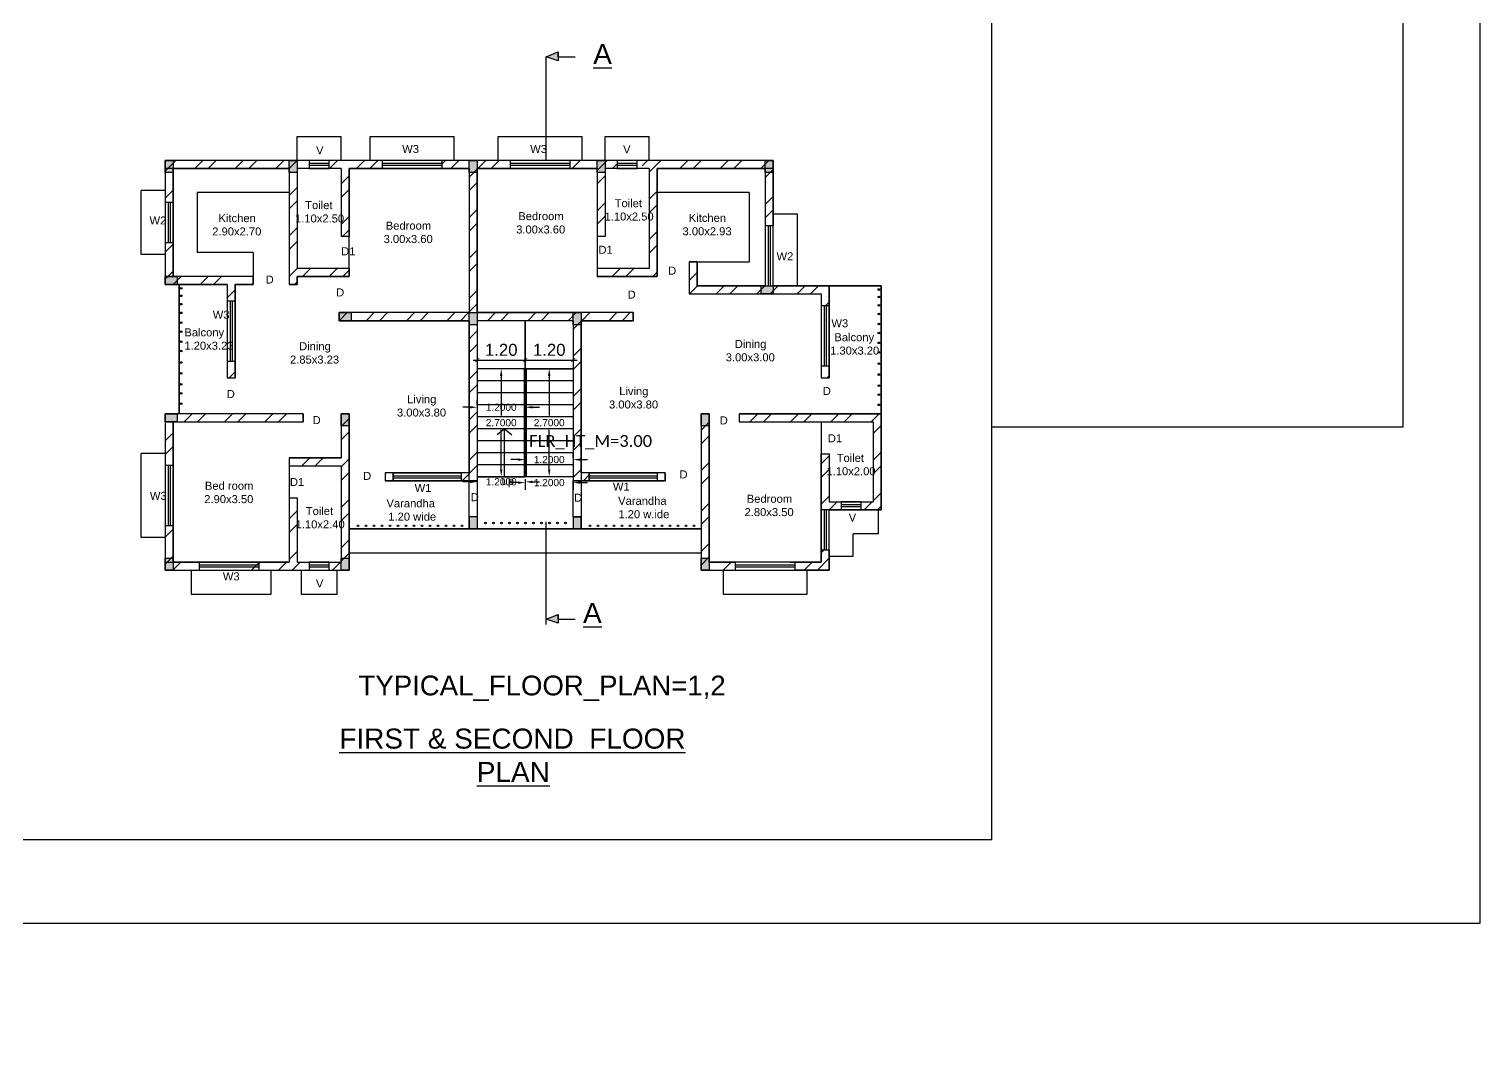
# Model space of a CAD drawing. Header units: metres. Extents: x -701442 to 358, y -36189 to 302.
# Drawn here: x 272.78 to 309.05, y 130.61 to 155.97 of the extents above; entities that cross this region are included whole.
import ezdxf

# ---------------------------------------------------------------- set-up
doc = ezdxf.new("R2010")
doc.units = ezdxf.units.M
doc.header["$MEASUREMENT"] = 0
for name, color, linetype, plot in [('BLK_1_FLR_1_BLT_UP_AREA', 7, 'Continuous', False), ('BLK_1_FLR_1_EXIT_WIDTH_STAIR', 90, 'Continuous', False), ('BLK_1_FLR_1_STAIR_1', 3, 'Continuous', False), ('BLK_1_FLR_1_STAIR_1_FLIGHT', 1, 'Continuous', False), ('BLK_1_FLR_1_UNITFA', 7, 'Continuous', False)]:
    doc.layers.add(name, color=color, linetype=linetype, plot=plot)
doc.styles.get("Standard").update_dxf_attribs({"font": 'ARIAL.TTF'})
doc.dimstyles.new('1-100', dxfattribs={"dimtxt": 0.2, "dimasz": 0.1, "dimexe": 5, "dimexo": 5, "dimgap": 0.1, "dimtad": 1, "dimzin": 0, "dimdsep": 46, "dimtxsty": 'Standard', "dimblk": 'ARCHTICK', "dimcen": 0.09, "dimdle": 0.1, "dimse1": 1, "dimse2": 1, "dimclrd": 8, "dimclre": 8, "dimclrt": 256, "dimadec": 0, "dimazin": 0, "dimtfac": 1, "dimtofl": 0, "dimtmove": 0, "dimatfit": 3, "dimldrblk": 'ARCHTICK', "dimfxl": 1, "dimtolj": 1, "dimtzin": 0, "dimarcsym": 0})
doc.dimstyles.get("Standard").update_dxf_attribs({"dimtxt": 0.18, "dimasz": 0.18, "dimexe": 0.18, "dimexo": 0.0625, "dimgap": 0.09, "dimtad": 0, "dimtih": 1, "dimtoh": 1, "dimdec": 4, "dimzin": 0, "dimdsep": 46, "dimtxsty": 'Standard', "dimcen": 0.09, "dimadec": 0, "dimazin": 0, "dimtfac": 1, "dimtdec": 4, "dimtofl": 0, "dimtmove": 0, "dimatfit": 3, "dimfxl": 1, "dimtolj": 1, "dimtzin": 0, "dimarcsym": 0})
pattern_1 = [(45, (-5325.11444, -989.17756), (-0.50513941, 0.50513941), []), (45, (-5324.7777, -989.17756), (-0.50513941, 0.50513941), [])]

# ---------------------------------------------------------------- blocks, each defined once
blk = doc.blocks.new('_ARCHTICK')
at = {"color": 0, "linetype": 'ByBlock', "const_width": 0.15}
blk.add_lwpolyline([(-0.5, -0.5), (0.5, 0.5)], dxfattribs=at)
blk = doc.blocks.new('*D70')
at = {"lineweight": -2, "transparency": 16777216}
blk.add_line((283.886, 147.7), (285.286, 147.7), dxfattribs=at)
at = {"layer": 'Defpoints', "color": 0, "transparency": 16777216}
for p in [(285.186, 147.7), (283.986, 147.484), (285.186, 147.484)]:
    blk.add_point(p, dxfattribs=at)
at = {"lineweight": -2, "transparency": 16777216, "xscale": 0.1, "yscale": 0.1, "zscale": 0.1, "rotation": 180}
blk.add_blockref('_ARCHTICK', (283.986, 147.7), dxfattribs=at)
at = {"lineweight": -2, "transparency": 16777216, "xscale": 0.1, "yscale": 0.1, "zscale": 0.1}
blk.add_blockref('_ARCHTICK', (285.186, 147.7), dxfattribs=at)
at = {"transparency": 16777216, "insert": (284.586, 147.953), "char_height": 0.3, "attachment_point": 5}
blk.add_mtext('\\A1;1.20', dxfattribs=at)
blk = doc.blocks.new('*D71')
at = {"lineweight": -2, "transparency": 16777216}
blk.add_line((-701441.259, 144.884), (-701441.259, 143.384), dxfattribs=at)
at = {"layer": 'Defpoints', "color": 0, "transparency": 16777216}
for p in [(-701441.15, 144.784), (-701441.259, 143.484), (285.186, 143.484)]:
    blk.add_point(p, dxfattribs=at)
at = {"lineweight": -2, "transparency": 16777216, "xscale": 0.1, "yscale": 0.1, "zscale": 0.1}
for p, rotation in [((-701441.259, 144.784), 90), ((-701441.259, 143.484), 270)]:
    blk.add_blockref('_ARCHTICK', p, dxfattribs=dict(at, rotation=rotation))
at = {"transparency": 16777216, "insert": (-701441.513, 144.134), "char_height": 0.3, "attachment_point": 5, "rotation": 90}
blk.add_mtext('\\A1;1.30', dxfattribs=at)
blk = doc.blocks.new('*D76')
at = {"lineweight": -2, "transparency": 16777216}
blk.add_line((285.086, 147.7), (286.486, 147.7), dxfattribs=at)
at = {"layer": 'Defpoints', "color": 0, "transparency": 16777216}
for p in [(285.186, 147.7), (286.386, 147.7), (286.386, -36188.732)]:
    blk.add_point(p, dxfattribs=at)
at = {"lineweight": -2, "transparency": 16777216, "xscale": 0.1, "yscale": 0.1, "zscale": 0.1, "rotation": 180}
blk.add_blockref('_ARCHTICK', (285.186, 147.7), dxfattribs=at)
at = {"lineweight": -2, "transparency": 16777216, "xscale": 0.1, "yscale": 0.1, "zscale": 0.1}
blk.add_blockref('_ARCHTICK', (286.386, 147.7), dxfattribs=at)
at = {"transparency": 16777216, "insert": (285.786, 147.953), "char_height": 0.3, "attachment_point": 5}
blk.add_mtext('\\A1;1.20', dxfattribs=at)
blk = doc.blocks.new('*D88')
at = {"layer": 'BLK_1_FLR_1_STAIR_1_FLIGHT', "color": 0, "lineweight": -2, "transparency": 16777216}
for p, q in [((284.523, 147.484), (284.406, 147.484)), ((284.586, 147.304), (284.586, 146.316)), ((284.586, 144.964), (284.586, 145.952)), ((284.523, 144.784), (284.406, 144.784))]:
    blk.add_line(p, q, dxfattribs=at)
at = {"layer": 'BLK_1_FLR_1_STAIR_1_FLIGHT', "color": 0, "transparency": 16777216}
for points in [[(284.556, 147.304), (284.616, 147.304), (284.586, 147.484)], [(284.556, 144.964), (284.616, 144.964), (284.586, 144.784)]]:
    blk.add_solid(points, dxfattribs=at)
at = {"layer": 'Defpoints', "color": 0, "transparency": 16777216}
for p in [(284.586, 147.484), (284.586, 144.784), (284.586, 144.784)]:
    blk.add_point(p, dxfattribs=at)
at = {"layer": 'BLK_1_FLR_1_STAIR_1_FLIGHT', "color": 0, "transparency": 16777216, "insert": (284.586, 146.134), "char_height": 0.18, "attachment_point": 5}
blk.add_mtext('\\A1;2.7000', dxfattribs=at)
blk = doc.blocks.new('*D89')
at = {"layer": 'BLK_1_FLR_1_STAIR_1_FLIGHT', "color": 0, "lineweight": -2, "transparency": 16777216}
for p, q in [((285.723, 147.484), (285.606, 147.484)), ((285.786, 147.304), (285.786, 146.316)), ((285.786, 144.964), (285.786, 145.952)), ((285.723, 144.784), (285.606, 144.784))]:
    blk.add_line(p, q, dxfattribs=at)
at = {"layer": 'BLK_1_FLR_1_STAIR_1_FLIGHT', "color": 0, "transparency": 16777216}
for points in [[(285.756, 147.304), (285.816, 147.304), (285.786, 147.484)], [(285.756, 144.964), (285.816, 144.964), (285.786, 144.784)]]:
    blk.add_solid(points, dxfattribs=at)
at = {"layer": 'Defpoints', "color": 0, "transparency": 16777216}
for p in [(285.786, 147.484), (285.786, 147.484), (285.786, 144.784)]:
    blk.add_point(p, dxfattribs=at)
at = {"layer": 'BLK_1_FLR_1_STAIR_1_FLIGHT', "color": 0, "transparency": 16777216, "insert": (285.786, 146.134), "char_height": 0.18, "attachment_point": 5}
blk.add_mtext('\\A1;2.7000', dxfattribs=at)
blk = doc.blocks.new('*D90')
at = {"layer": 'BLK_1_FLR_1_STAIR_1_FLIGHT', "color": 0, "lineweight": -2, "transparency": 16777216}
for p, q in [((283.986, 146.582), (283.986, 146.7)), ((285.186, 146.582), (285.186, 146.7)), ((283.806, 146.52), (283.626, 146.52)), ((285.366, 146.52), (285.546, 146.52))]:
    blk.add_line(p, q, dxfattribs=at)
at = {"layer": 'BLK_1_FLR_1_STAIR_1_FLIGHT', "color": 0, "transparency": 16777216}
for points in [[(283.806, 146.55), (283.806, 146.49), (283.986, 146.52)], [(285.366, 146.55), (285.366, 146.49), (285.186, 146.52)]]:
    blk.add_solid(points, dxfattribs=at)
at = {"layer": 'Defpoints', "color": 0, "transparency": 16777216}
for p in [(283.986, 146.52), (285.186, 146.52), (285.186, 146.52)]:
    blk.add_point(p, dxfattribs=at)
at = {"layer": 'BLK_1_FLR_1_STAIR_1_FLIGHT', "color": 0, "transparency": 16777216, "insert": (284.586, 146.52), "char_height": 0.18, "attachment_point": 5}
blk.add_mtext('\\A1;1.2000', dxfattribs=at)
blk = doc.blocks.new('*D91')
at = {"layer": 'BLK_1_FLR_1_STAIR_1_FLIGHT', "color": 0, "lineweight": -2, "transparency": 16777216}
for p, q in [((285.006, 145.211), (284.826, 145.211)), ((285.186, 145.273), (285.186, 145.391)), ((286.386, 145.273), (286.386, 145.391)), ((286.566, 145.211), (286.746, 145.211))]:
    blk.add_line(p, q, dxfattribs=at)
at = {"layer": 'BLK_1_FLR_1_STAIR_1_FLIGHT', "color": 0, "transparency": 16777216}
for points in [[(285.006, 145.241), (285.006, 145.181), (285.186, 145.211)], [(286.566, 145.241), (286.566, 145.181), (286.386, 145.211)]]:
    blk.add_solid(points, dxfattribs=at)
at = {"layer": 'Defpoints', "color": 0, "transparency": 16777216}
for p in [(285.186, 145.211), (286.386, 145.211), (286.386, 145.211)]:
    blk.add_point(p, dxfattribs=at)
at = {"layer": 'BLK_1_FLR_1_STAIR_1_FLIGHT', "color": 0, "transparency": 16777216, "insert": (285.786, 145.211), "char_height": 0.18, "attachment_point": 5}
blk.add_mtext('\\A1;1.2000', dxfattribs=at)
blk = doc.blocks.new('*D95')
at = {"layer": 'BLK_1_FLR_1_EXIT_WIDTH_STAIR', "color": 0, "lineweight": -2, "transparency": 16777216}
for p, q in [((283.986, 144.721), (283.986, 144.477)), ((285.186, 144.721), (285.186, 144.477)), ((283.806, 144.657), (283.626, 144.657)), ((285.366, 144.657), (285.546, 144.657))]:
    blk.add_line(p, q, dxfattribs=at)
at = {"layer": 'BLK_1_FLR_1_EXIT_WIDTH_STAIR', "color": 0, "transparency": 16777216}
for points in [[(283.806, 144.687), (283.806, 144.627), (283.986, 144.657)], [(285.366, 144.687), (285.366, 144.627), (285.186, 144.657)]]:
    blk.add_solid(points, dxfattribs=at)
at = {"layer": 'Defpoints', "color": 0, "transparency": 16777216}
for p in [(283.986, 144.784), (285.186, 144.784), (285.186, 144.657)]:
    blk.add_point(p, dxfattribs=at)
at = {"layer": 'BLK_1_FLR_1_EXIT_WIDTH_STAIR', "color": 0, "transparency": 16777216, "insert": (284.586, 144.657), "char_height": 0.18, "attachment_point": 5}
blk.add_mtext('\\A1;1.2000', dxfattribs=at)
blk = doc.blocks.new('*D96')
at = {"layer": 'BLK_1_FLR_1_EXIT_WIDTH_STAIR', "color": 0, "lineweight": -2, "transparency": 16777216}
for p, q in [((285.186, 144.721), (285.186, 144.457)), ((286.386, 144.721), (286.386, 144.457)), ((285.006, 144.637), (284.826, 144.637)), ((286.566, 144.637), (286.746, 144.637))]:
    blk.add_line(p, q, dxfattribs=at)
at = {"layer": 'BLK_1_FLR_1_EXIT_WIDTH_STAIR', "color": 0, "transparency": 16777216}
for points in [[(285.006, 144.667), (285.006, 144.607), (285.186, 144.637)], [(286.566, 144.667), (286.566, 144.607), (286.386, 144.637)]]:
    blk.add_solid(points, dxfattribs=at)
at = {"layer": 'Defpoints', "color": 0, "transparency": 16777216}
for p in [(285.186, 144.784), (286.386, 144.784), (286.386, 144.637)]:
    blk.add_point(p, dxfattribs=at)
at = {"layer": 'BLK_1_FLR_1_EXIT_WIDTH_STAIR', "color": 0, "transparency": 16777216, "insert": (285.786, 144.637), "char_height": 0.18, "attachment_point": 5}
blk.add_mtext('\\A1;1.2000', dxfattribs=at)

msp = doc.modelspace()

# ---------------------------------------------------------------- hatches: boundary and pattern name
h = msp.add_hatch(color=256)
h.dxf.hatch_style = 1
h.paths.add_polyline_path([(285.71076, 141.22525), (286.01213, 141.1266), (286.01213, 141.34617)])
h.paths.add_polyline_path([(286.01213, 155.17993), (286.01213, 155.3995), (285.71076, 155.27858)])
h = msp.add_hatch(color=256)
h.dxf.hatch_style = 1
h.paths.add_polyline_path([(276.38576, 152.68368), (276.18576, 152.68368), (276.18576, 152.38368), (276.38576, 152.38368)])
h.paths.add_polyline_path([(279.48576, 152.68368), (279.28576, 152.68368), (279.28576, 152.38368), (279.48576, 152.38368)])
h.paths.add_polyline_path([(276.48576, 149.78368), (276.18576, 149.78368), (276.18576, 149.58368), (276.48576, 149.58368)])
h.paths.add_polyline_path([(280.83576, 148.88368), (280.53576, 148.88368), (280.53576, 148.68368), (280.83576, 148.68368)])
h.paths.add_polyline_path([(283.98576, 152.68368), (283.78576, 152.68368), (283.78576, 152.38368), (283.98576, 152.38368)])
h.paths.add_polyline_path([(287.18576, 152.68368), (286.98576, 152.68368), (286.98576, 152.38368), (287.18576, 152.38368)])
h.paths.add_polyline_path([(286.58576, 148.88368), (286.38576, 148.88368), (286.38576, 148.58368), (286.58576, 148.58368), (286.58576, 148.68368)])
h.paths.add_polyline_path([(283.98576, 148.88368), (283.78576, 148.88368), (283.78576, 148.58368), (283.98576, 148.58368)])
h.paths.add_polyline_path([(280.78576, 146.35368), (280.58576, 146.35368), (280.58576, 146.05368), (280.78576, 146.05368)])
h.paths.add_polyline_path([(276.48539, 146.35368), (276.18539, 146.35368), (276.18539, 146.15368), (276.48539, 146.15368)])
h.paths.add_polyline_path([(276.38539, 142.75368), (276.18539, 142.75368), (276.18539, 142.45368), (276.38539, 142.45368)])
h.paths.add_polyline_path([(280.78576, 142.75368), (280.58576, 142.75368), (280.58576, 142.45368), (280.78576, 142.45368)])
h.paths.add_polyline_path([(283.98576, 143.78368), (283.78576, 143.78368), (283.78576, 143.48368), (283.98576, 143.48368)])
h.paths.add_polyline_path([(286.58576, 143.78368), (286.38576, 143.78368), (286.38576, 143.48368), (286.58576, 143.48368)])
h.paths.add_polyline_path([(289.78576, 142.75368), (289.58576, 142.75368), (289.58576, 142.45368), (289.78576, 142.45368)])
h.paths.add_polyline_path([(289.78576, 146.35368), (289.58576, 146.35368), (289.58576, 146.05368), (289.78576, 146.05368)])
h.paths.add_polyline_path([(291.38576, 149.55368), (291.08576, 149.55368), (291.08576, 149.35368), (291.38576, 149.35368)])
h.paths.add_polyline_path([(291.38576, 152.68368), (291.18576, 152.68368), (291.18576, 152.38368), (291.38576, 152.38368)])
h = msp.add_hatch()
h.set_pattern_fill('ANSI32', color=256, scale=0.075)
h.set_pattern_definition(pattern_1)
h.paths.add_polyline_path([(279.66076, 152.68368), (276.18576, 152.68368), (276.18576, 151.63368), (276.38576, 151.63368), (276.38576, 152.48368), (279.28576, 152.48368), (279.28576, 149.58368), (279.48576, 149.58368), (279.48576, 149.78368), (280.78576, 149.78368), (280.78576, 149.98368), (279.48576, 149.98368), (279.48576, 151.06701), (279.48576, 152.48368), (279.66076, 152.48368)])
h = msp.add_hatch()
h.set_pattern_fill('ANSI32', color=256, scale=0.075)
h.set_pattern_definition(pattern_1)
h.paths.add_polyline_path([(281.61076, 152.68368), (280.16076, 152.68368), (280.16076, 152.48368), (280.58576, 152.48368), (280.58576, 150.78368), (280.78576, 150.78368), (280.78576, 152.48368), (281.61076, 152.48368)])
h = msp.add_hatch()
h.set_pattern_fill('ANSI32', color=256, scale=0.075)
h.set_pattern_definition(pattern_1)
h.paths.add_polyline_path([(287.88576, 148.68368), (287.88576, 148.88368), (283.98576, 148.88368), (283.98576, 152.48368), (284.81076, 152.48368), (284.81076, 152.68368), (283.11076, 152.68368), (283.11076, 152.48368), (283.78576, 152.48368), (283.78576, 148.88368), (280.53576, 148.88368), (280.53576, 148.68368), (283.18576, 148.68368), (283.78576, 148.68368), (283.78576, 144.88368), (283.58576, 144.88368), (283.58576, 144.68368), (283.98576, 144.68368), (283.98576, 148.68368), (285.38576, 148.68368), (286.38576, 148.68368), (286.38576, 144.68368), (286.78576, 144.68368), (286.78576, 144.88368), (286.58576, 144.88368), (286.58576, 148.68368)])
h = msp.add_hatch()
h.set_pattern_fill('ANSI32', color=256, scale=0.075)
h.set_pattern_definition(pattern_1)
h.paths.add_polyline_path([(286.98576, 152.48368), (286.98576, 150.78368), (287.18576, 150.78368), (287.18576, 152.48368), (287.48576, 152.48368), (287.48576, 152.68368), (286.31076, 152.68368), (286.31076, 152.48368)])
h = msp.add_hatch()
h.set_pattern_fill('ANSI32', color=256, scale=0.075)
h.set_pattern_definition(pattern_1)
h.paths.add_polyline_path([(290.49172, 152.48368), (291.18576, 152.48368), (291.18576, 151.05368), (291.38576, 151.05368), (291.38576, 152.68368), (290.57576, 152.68368), (288.11076, 152.68368), (288.11076, 152.48368), (288.28576, 152.48368), (288.28576, 149.98368), (286.98576, 149.98368), (286.98576, 149.78368), (288.48576, 149.78368), (288.48576, 152.48368)])
h = msp.add_hatch()
h.set_pattern_fill('ANSI32', color=256, scale=0.075)
h.set_pattern_definition(pattern_1)
h.paths.add_polyline_path([(277.93576, 149.58368), (278.03576, 149.58368), (278.03576, 149.78368), (276.38576, 149.78368), (276.38576, 150.63368), (276.18576, 150.63368), (276.18576, 149.58368), (276.53576, 149.58368), (277.73576, 149.58368), (277.73576, 149.16868), (277.93576, 149.16868)])
h = msp.add_hatch()
h.set_pattern_fill('ANSI32', color=256, scale=0.075)
h.set_pattern_definition(pattern_1)
h.paths.add_polyline_path([(289.48576, 149.55368), (289.48576, 150.15368), (289.28576, 150.15368), (289.28576, 149.35368), (292.58576, 149.35368), (292.58576, 149.05368), (292.78576, 149.05368), (292.78576, 149.55368), (291.83576, 149.55368), (291.63576, 149.55368)])
h = msp.add_hatch()
h.set_pattern_fill('ANSI32', color=256, scale=0.075)
h.set_pattern_definition([(45, (-5328.98226, -993.0735), (-0.50513941, 0.50513941), []), (45, (-5328.6455, -993.0735), (-0.50513941, 0.50513941), [])])
h.paths.add_polyline_path([(277.93576, 147.66868), (277.73576, 147.66868), (277.73576, 147.25368), (277.93576, 147.25368)])
h = msp.add_hatch()
h.set_pattern_fill('ANSI32', color=256, scale=0.075)
h.set_pattern_definition([(45, (-5314.115, -993.15085), (-0.50513941, 0.50513941), []), (45, (-5313.77825, -993.15085), (-0.50513941, 0.50513941), [])])
h.paths.add_polyline_path([(292.78576, 147.55368), (292.58576, 147.55368), (292.58576, 147.25368), (292.78576, 147.25368)])
h = msp.add_hatch()
h.set_pattern_fill('ANSI32', color=256, scale=0.075)
h.set_pattern_definition(pattern_1)
h.paths.add_polyline_path([(279.63576, 146.35368), (276.53576, 146.35368), (276.1857, 146.35364), (276.18554, 145.06857), (276.38523, 145.0686), (276.38539, 146.15368), (279.23576, 146.15368), (279.63576, 146.15368)])
h = msp.add_hatch()
h.set_pattern_fill('ANSI32', color=256, scale=0.075)
h.set_pattern_definition(pattern_1)
h.paths.add_polyline_path([(280.58576, 145.05368), (280.58576, 142.65368), (280.28576, 142.65368), (280.28576, 142.45368), (280.78576, 142.45368), (280.78576, 143.18368), (280.78576, 146.35368), (280.58576, 146.35368), (280.58576, 145.25368), (279.28576, 145.25368), (279.28576, 145.05368)])
h = msp.add_hatch()
h.set_pattern_fill('ANSI32', color=256, scale=0.075)
h.set_pattern_definition(pattern_1)
h.paths.add_polyline_path([(289.78576, 146.35368), (289.58576, 146.35368), (289.58576, 143.18368), (289.58576, 142.45368), (290.43576, 142.45368), (290.43576, 142.65368), (289.78576, 142.65368)])
h = msp.add_hatch()
h.set_pattern_fill('ANSI32', color=256, scale=0.075)
h.set_pattern_definition(pattern_1)
h.paths.add_polyline_path([(293.88576, 146.15368), (293.88576, 144.15368), (293.58576, 144.15368), (293.58576, 143.95368), (294.08576, 143.95368), (294.08576, 144.90368), (294.08576, 146.35368), (290.53576, 146.35368), (290.53576, 146.15368)])
h = msp.add_hatch()
h.set_pattern_fill('ANSI32', color=256, scale=0.075)
h.set_pattern_definition([(45, (-5325.31444, -989.17756), (-0.50513941, 0.50513941), []), (45, (-5324.9777, -989.17756), (-0.50513941, 0.50513941), [])])
h.paths.add_polyline_path([(292.78576, 145.35368), (292.58576, 145.35368), (292.58576, 143.95368), (292.78576, 143.95368), (293.21076, 143.95368), (293.21076, 144.15368), (292.78576, 144.15368)])
h = msp.add_hatch()
h.set_pattern_fill('ANSI32', color=256, scale=0.075)
h.set_pattern_definition(pattern_1)
h.paths.add_polyline_path([(279.76076, 142.45368), (279.76076, 142.65368), (279.48576, 142.65368), (279.48576, 144.25368), (279.28576, 144.25368), (279.28576, 142.65368), (278.28576, 142.65368), (278.28576, 142.45368)])
h = msp.add_hatch()
h.set_pattern_fill('ANSI32', color=256, scale=0.075)
h.set_pattern_definition([(45, (-5325.06444, -989.17756), (-0.50513941, 0.50513941), []), (45, (-5324.7277, -989.17756), (-0.50513941, 0.50513941), [])])
h.paths.add_polyline_path([(276.83576, 142.45368), (276.83576, 142.65368), (276.38539, 142.65368), (276.38536, 143.5686), (276.18541, 143.56857), (276.18544, 142.45365)])
h = msp.add_hatch()
h.set_pattern_fill('ANSI32', color=256, scale=0.075)
h.set_pattern_definition(pattern_1)
h.paths.add_polyline_path([(292.78576, 142.45368), (292.78576, 142.95368), (292.58576, 142.95368), (292.58576, 142.65368), (292.45292, 142.65368), (291.93576, 142.65368), (291.93576, 142.45368), (292.53576, 142.45368)])

# ---------------------------------------------------------------- linework, layer by layer
for p, q in [((296.85332, 135.71425, 101), (296.85332, 173.68772, 101)), ((285.71076, 155.27858), (286.01213, 155.3995)), ((285.71076, 152.68368), (285.71076, 155.27858)), ((286.01213, 155.17993), (285.71076, 155.27858)), ((286.01213, 155.27858), (286.01213, 155.3995)), ((286.01213, 155.3995), (286.01213, 155.17993)), ((286.01213, 155.27858), (286.43371, 155.27858)), ((279.48576, 152.68368), (279.48576, 153.28368)), ((279.48576, 153.28368), (280.58576, 153.28368)), ((280.58576, 152.68368), (280.58576, 153.28368)), ((281.31076, 152.68368), (281.31076, 153.28368)), ((281.31076, 153.28368), (283.41076, 153.28368)), ((283.41076, 152.68368), (283.41076, 153.28368)), ((284.51076, 152.68368), (284.51076, 153.28368)), ((284.51076, 153.28368), (286.61076, 153.28368)), ((286.61076, 152.68368), (286.61076, 153.28368)), ((287.18576, 152.68368), (287.18576, 153.28368)), ((287.18576, 153.28368), (288.28576, 153.28368)), ((288.28576, 152.68368), (288.28576, 153.28368)), ((291.38576, 152.68368), (276.18576, 152.68368)), ((276.18576, 152.68368), (276.18576, 149.58368)), ((279.28576, 152.48368), (276.18576, 152.48368)), ((276.38576, 152.48368), (276.38576, 149.78368)), ((279.28576, 152.48368), (279.28576, 149.58368)), ((279.28576, 152.48368), (279.28576, 149.58368)), ((279.48576, 152.48368), (279.48576, 150.48368)), ((280.58576, 152.48368), (279.48576, 152.48368)), ((280.28576, 152.60868), (279.78576, 152.60868)), ((280.28576, 152.55868), (279.78576, 152.55868)), ((280.58576, 152.48368), (280.58576, 150.78368)), ((280.78576, 152.48368), (280.78576, 150.78368)), ((283.78576, 152.48368), (280.78576, 152.48368)), ((283.78576, 152.48368), (280.93576, 152.48368)), ((282.43576, 152.48368), (280.93576, 152.48368)), ((283.11076, 152.60868), (281.61076, 152.60868)), ((283.11076, 152.55868), (281.61076, 152.55868)), ((283.78576, 152.48368), (283.78576, 148.88368)), ((283.98576, 152.48368), (283.98576, 148.88368)), ((286.98576, 152.48368), (283.98576, 152.48368)), ((286.31076, 152.60868), (284.81076, 152.60868)), ((286.31076, 152.55868), (284.81076, 152.55868)), ((286.98576, 152.48368), (286.98576, 150.78368)), ((287.18576, 152.48368), (287.18576, 150.78368)), ((288.28576, 152.48368), (287.18576, 152.48368)), ((287.98576, 152.60868), (287.48576, 152.60868)), ((287.98576, 152.55868), (287.48576, 152.55868)), ((288.28576, 152.48368), (288.28576, 149.98368)), ((288.48576, 152.48368), (288.48576, 149.78368)), ((291.38576, 152.48368), (288.48576, 152.48368)), ((291.18576, 152.48368), (291.18576, 151.05368)), ((291.38576, 152.68368), (291.38576, 151.05368)), ((276.18576, 151.93368), (275.58576, 151.93368)), ((275.58576, 150.33368), (275.58576, 151.93368)), ((276.26076, 151.63368), (276.26076, 150.63368)), ((276.31076, 151.63368), (276.31076, 150.63368)), ((276.98576, 151.88368), (276.98576, 150.38368)), ((279.28576, 151.88368), (276.98576, 151.88368)), ((290.78576, 151.88368), (288.48576, 151.88368)), ((290.78576, 151.88368), (290.78576, 150.15368)), ((291.38576, 151.35368), (291.98576, 151.35368)), ((291.98576, 151.35368), (291.98576, 149.55368)), ((279.48576, 151.06701), (279.48576, 149.98368)), ((291.26076, 151.05368), (291.26076, 149.55368)), ((291.31076, 151.05368), (291.31076, 149.55368)), ((280.78576, 150.78368), (280.58576, 150.78368)), ((287.18576, 150.78368), (286.98576, 150.78368)), ((276.18576, 150.33368), (275.58576, 150.33368)), ((278.38576, 150.38368), (276.98576, 150.38368)), ((278.38576, 150.38368), (278.38576, 149.78368)), ((279.48576, 150.28368), (279.48576, 149.98368)), ((289.28576, 150.15368), (289.28576, 149.35368)), ((289.28576, 150.15368), (289.48576, 150.15368)), ((289.48576, 150.15368), (289.48576, 149.55368)), ((289.48576, 150.15368), (290.78576, 150.15368)), ((280.78576, 149.98368), (279.48576, 149.98368)), ((280.78576, 149.98368), (280.78576, 149.78368)), ((286.98576, 149.98368), (286.98576, 149.78368)), ((288.28576, 149.98368), (286.98576, 149.98368)), ((278.38576, 149.78368), (276.18576, 149.78368)), ((276.88576, 149.58368), (276.18576, 149.58368)), ((276.53576, 149.58368), (276.53576, 146.35368)), ((277.73576, 149.58368), (276.53576, 149.58368)), ((277.73576, 149.58368), (277.73576, 147.25368)), ((277.93576, 149.58368), (277.93576, 147.25368)), ((278.38576, 149.58368), (277.93576, 149.58368)), ((278.38576, 149.78368), (278.38576, 149.58368)), ((279.48576, 149.58368), (279.28576, 149.58368)), ((279.48576, 149.58368), (279.28576, 149.58368)), ((279.48576, 149.78368), (279.48576, 149.58368)), ((280.78576, 149.78368), (279.48576, 149.78368)), ((279.48576, 149.78368), (279.48576, 149.58368)), ((288.48576, 149.78368), (286.98576, 149.78368)), ((289.48576, 149.55368), (291.38576, 149.55368)), ((291.38576, 149.55368), (294.08576, 149.55368)), ((292.78576, 149.55368), (292.78576, 147.25368)), ((294.08576, 149.55368), (294.08576, 146.35368)), ((277.81076, 149.16868), (277.81076, 147.66868)), ((277.86076, 149.16868), (277.86076, 147.66868)), ((289.28576, 149.35368), (292.58576, 149.35368)), ((292.58576, 149.35368), (292.58576, 147.25368)), ((280.53576, 148.88368), (280.53576, 148.68368)), ((283.78576, 148.88368), (280.53576, 148.88368)), ((283.73576, 148.88368), (280.53576, 148.88368)), ((287.88576, 148.88368), (283.98576, 148.88368)), ((287.88576, 148.88368), (287.88576, 148.68368)), ((292.66076, 149.05368), (292.66076, 147.55368)), ((292.71076, 149.05368), (292.71076, 147.55368)), ((292.78576, 148.88368), (292.78576, 147.51765)), ((283.18576, 148.68368), (280.53576, 148.68368)), ((283.78576, 148.68368), (280.73576, 148.68368)), ((283.78576, 148.68368), (283.78576, 144.88368)), ((283.98576, 148.68368), (283.98576, 144.68368)), ((286.33576, 148.68368), (283.98576, 148.68368)), ((286.38576, 148.68368), (283.98576, 148.68368)), ((285.38576, 148.68368), (283.98576, 148.68368)), ((285.18576, 148.68368), (285.18576, 144.78368)), ((286.38576, 148.68368), (286.38576, 144.68368)), ((286.58576, 148.68368), (286.58576, 144.88368)), ((287.88576, 148.68368), (286.58576, 148.68368)), ((277.73576, 147.25368), (277.93576, 147.25368)), ((286.38576, 147.48368), (283.98576, 147.48368)), ((286.38576, 147.48368), (283.98576, 147.48368)), ((285.16076, 147.48368), (285.16076, 144.78368)), ((285.21076, 147.48368), (285.21076, 144.78368)), ((292.58576, 147.25368), (292.78576, 147.25368)), ((285.03576, 147.18368), (283.98576, 147.18368)), ((286.38576, 147.18368), (285.03576, 147.18368)), ((285.03576, 146.88368), (283.98576, 146.88368)), ((285.03576, 146.58368), (283.98576, 146.58368)), ((286.38576, 146.88368), (285.03576, 146.88368)), ((286.38576, 146.58368), (285.03576, 146.58368)), ((276.18576, 146.35368), (276.18539, 142.46859)), ((276.60076, 146.35368), (276.18539, 146.35368)), ((276.48576, 146.35368), (276.18539, 146.35368)), ((276.38539, 146.16859), (276.38539, 142.66859)), ((279.23576, 146.35368), (276.53576, 146.35368)), ((279.63576, 146.35368), (276.53576, 146.35368)), ((279.63576, 146.35368), (279.63576, 146.15368)), ((280.58576, 146.35368), (280.58576, 145.25368)), ((280.58576, 146.35368), (280.78576, 146.35368)), ((280.78576, 146.35368), (280.78576, 143.18368)), ((285.03576, 146.28368), (283.98576, 146.28368)), ((286.38576, 146.28368), (285.03576, 146.28368)), ((289.58576, 146.35368), (289.58576, 143.18368)), ((289.58576, 146.35368), (289.78576, 146.35368)), ((289.78576, 146.35368), (289.78576, 142.65368)), ((290.53576, 146.35368), (290.53576, 146.15368)), ((290.53576, 146.35368), (294.08576, 146.35368)), ((294.08576, 146.35368), (294.08576, 143.95368)), ((276.18539, 146.15368), (279.63576, 146.15368)), ((285.03576, 145.98368), (283.98576, 145.98368)), ((284.66612, 145.98368), (284.48229, 145.8297)), ((284.66612, 145.38368), (284.66612, 145.98368)), ((284.66612, 145.98368), (284.84996, 145.8297)), ((286.38576, 145.98368), (285.03576, 145.98368)), ((290.53576, 146.15368), (293.88576, 146.15368)), ((293.88576, 146.15368), (293.88576, 144.15368)), ((285.03576, 145.68368), (283.98576, 145.68368)), ((286.38576, 145.68368), (285.03576, 145.68368)), ((276.18539, 145.36859), (275.58539, 145.36859)), ((275.58539, 143.26859), (275.58539, 145.36859)), ((279.28576, 145.25368), (279.28576, 145.05368)), ((279.28576, 145.25368), (280.58576, 145.25368)), ((285.03576, 145.38368), (283.98576, 145.38368)), ((285.03576, 145.08368), (283.98576, 145.08368)), ((284.66612, 144.78368), (284.66612, 145.38368)), ((286.38576, 145.38368), (285.03576, 145.38368)), ((286.38576, 145.08368), (285.03576, 145.08368)), ((292.58576, 145.35368), (292.78576, 145.35368)), ((292.58576, 142.65368), (292.58576, 145.35368)), ((292.58576, 145.35368), (292.78576, 145.35368)), ((292.78576, 145.35368), (292.78576, 144.15368)), ((292.78576, 145.35368), (292.78576, 144.15368)), ((276.26039, 145.06859), (276.26039, 143.56859)), ((276.31039, 145.06859), (276.31039, 143.56859)), ((279.28576, 145.05368), (280.58576, 145.05368)), ((280.58576, 145.05368), (280.58576, 142.65368)), ((281.68576, 144.88368), (281.68576, 144.68368)), ((283.78576, 144.88368), (281.68576, 144.88368)), ((281.88576, 144.88368), (281.88576, 144.68368)), ((281.88576, 144.80868), (283.58576, 144.80868)), ((281.88576, 144.75868), (283.58576, 144.75868)), ((283.58576, 144.88368), (283.58576, 144.68368)), ((285.03576, 144.78368), (283.98576, 144.78368)), ((285.03576, 144.78368), (283.98576, 144.78368)), ((286.38576, 144.78368), (285.03576, 144.78368)), ((286.38576, 144.78368), (285.33576, 144.78368)), ((288.68576, 144.88368), (286.58576, 144.88368)), ((286.78576, 144.88368), (286.78576, 144.68368)), ((286.78576, 144.80868), (288.48576, 144.80868)), ((286.78576, 144.75868), (288.48576, 144.75868)), ((288.48576, 144.88368), (288.48576, 144.68368)), ((288.68576, 144.88368), (288.68576, 144.68368)), ((283.98576, 144.68368), (281.68576, 144.68368)), ((288.68576, 144.68368), (286.38576, 144.68368)), ((279.28576, 144.25368), (279.28576, 142.65368)), ((279.28576, 144.25368), (279.48576, 144.25368)), ((279.48576, 144.25368), (279.48576, 142.65368)), ((292.78576, 144.15368), (293.88576, 144.15368)), ((293.58576, 144.07868), (293.08576, 144.07868)), ((293.58576, 144.02868), (293.08576, 144.02868)), ((283.78576, 143.78368), (283.78576, 143.48368)), ((283.98576, 143.78368), (283.78576, 143.78368)), ((283.98576, 143.78368), (283.98576, 143.48368)), ((285.71076, 141.09564), (285.71076, 143.65407)), ((286.38576, 143.78368), (286.38576, 143.48368)), ((286.38576, 143.78368), (286.58576, 143.78368)), ((286.58576, 143.78368), (286.58576, 143.48368)), ((292.66076, 143.95368), (292.66076, 142.95368)), ((292.71076, 143.95368), (292.71076, 142.95368)), ((294.08576, 143.95368), (292.78576, 143.95368)), ((294.01076, 143.95368), (294.01076, 143.35368)), ((276.18539, 143.26859), (275.58539, 143.26859)), ((283.98576, 143.48368), (280.78576, 143.48368)), ((286.38576, 143.48368), (283.98576, 143.48368)), ((289.58576, 143.48368), (286.38576, 143.48368)), ((293.38576, 142.80368), (293.38576, 143.35368)), ((294.01076, 143.35368), (293.38576, 143.35368)), ((280.78576, 143.18368), (280.78576, 142.45368)), ((289.58576, 143.18368), (289.58576, 142.45368)), ((292.78576, 142.95368), (292.78576, 142.45368)), ((276.18539, 142.65368), (279.03576, 142.65368)), ((276.18539, 142.65368), (279.28576, 142.65368)), ((278.53557, 142.57868), (277.03557, 142.57868)), ((279.48576, 142.65368), (280.58576, 142.65368)), ((280.28576, 142.57868), (279.78576, 142.57868)), ((280.78576, 142.88368), (289.58576, 142.88368)), ((289.78576, 142.65368), (290.43576, 142.65368)), ((291.93576, 142.57868), (290.43576, 142.57868)), ((291.81076, 142.65368), (292.58576, 142.65368)), ((292.78576, 142.80368), (293.38576, 142.80368)), ((276.18539, 142.45368), (280.78576, 142.45368)), ((276.83557, 142.45368), (276.83557, 141.85368)), ((278.53557, 142.52868), (277.03557, 142.52868)), ((278.83557, 141.85368), (278.83557, 142.45368)), ((279.58576, 142.45368), (279.58576, 141.85368)), ((279.58576, 142.45368), (279.58576, 141.85368)), ((280.28576, 142.52868), (279.78576, 142.52868)), ((280.48576, 141.85368), (280.48576, 142.45368)), ((280.48576, 141.85368), (280.48576, 142.45368)), ((289.58576, 142.45368), (290.43576, 142.45368)), ((290.13576, 142.45368), (290.13576, 141.85368)), ((291.93576, 142.52868), (290.43576, 142.52868)), ((292.78576, 142.45368), (291.93576, 142.45368)), ((292.23576, 141.85368), (292.23576, 142.45368)), ((292.23576, 141.85368), (292.23576, 142.45368)), ((276.83557, 141.85368), (278.83557, 141.85368)), ((276.83557, 141.85368), (278.83557, 141.85368)), ((279.58576, 141.85368), (280.48576, 141.85368)), ((279.58576, 141.85368), (280.48576, 141.85368)), ((290.13576, 141.85368), (292.23576, 141.85368)), ((290.13576, 141.85368), (292.23576, 141.85368)), ((285.71076, 141.22525), (286.01213, 141.34617)), ((286.01213, 141.1266), (285.71076, 141.22525)), ((286.01213, 141.22525), (286.01213, 141.34617)), ((286.01213, 141.34617), (286.01213, 141.1266)), ((286.01213, 141.22525), (286.43371, 141.22525))]:
    msp.add_line(p, q)
at = {"elevation": 101}
msp.add_lwpolyline([(249.65067, 175.61877), (309.05067, 175.61877), (309.05067, 133.61877), (249.65067, 133.61877)], close=True, dxfattribs=at)
for points in [[(296.85332, 135.71425), (251.74458, 135.71425), (251.74458, 173.68772), (307.1213, 173.68772), (307.1213, 146.0269)], [(307.1213, 146.0269), (296.85332, 146.0269)]]:
    msp.add_lwpolyline(points, dxfattribs=at)
for points in [[(276.18576, 152.68368), (276.38576, 152.68368), (276.38576, 152.38368), (276.18576, 152.38368)], [(279.28576, 152.68368), (279.48576, 152.68368), (279.48576, 152.38368), (279.28576, 152.38368)], [(279.78576, 152.68368), (279.78576, 152.48368), (280.28576, 152.48368), (280.28576, 152.68368)], [(281.61076, 152.68368), (281.61076, 152.48368), (283.11076, 152.48368), (283.11076, 152.68368)], [(283.78576, 152.68368), (283.98576, 152.68368), (283.98576, 152.38368), (283.78576, 152.38368)], [(284.81076, 152.68368), (284.81076, 152.48368), (286.31076, 152.48368), (286.31076, 152.68368)], [(286.98576, 152.68368), (287.18576, 152.68368), (287.18576, 152.38368), (286.98576, 152.38368)], [(286.98576, 152.68368), (287.18576, 152.68368), (287.18576, 152.38368), (286.98576, 152.38368)], [(287.48576, 152.68368), (287.48576, 152.48368), (287.98576, 152.48368), (287.98576, 152.68368)], [(291.18576, 152.68368), (291.38576, 152.68368), (291.38576, 152.38368), (291.18576, 152.38368)], [(276.18576, 150.63368), (276.38576, 150.63368), (276.38576, 151.63368), (276.18576, 151.63368)], [(291.18576, 149.55368), (291.38576, 149.55368), (291.38576, 151.05368), (291.18576, 151.05368)], [(276.48576, 149.78368), (276.48576, 149.58368), (276.18576, 149.58368), (276.18576, 149.78368)], [(291.38576, 149.55368), (291.38576, 149.35368), (291.08576, 149.35368), (291.08576, 149.55368)], [(277.73576, 147.66868), (277.93576, 147.66868), (277.93576, 149.16868), (277.73576, 149.16868)], [(280.83576, 148.88368), (280.83576, 148.68368), (280.53576, 148.68368), (280.53576, 148.88368)], [(283.78576, 148.88368), (283.98576, 148.88368), (283.98576, 148.58368), (283.78576, 148.58368)], [(286.38576, 148.88368), (286.58576, 148.88368), (286.58576, 148.58368), (286.38576, 148.58368)], [(292.58576, 147.55368), (292.78576, 147.55368), (292.78576, 149.05368), (292.58576, 149.05368)], [(276.48539, 146.35368), (276.48539, 146.15368), (276.18539, 146.15368), (276.18539, 146.35368)], [(280.58576, 146.35368), (280.78576, 146.35368), (280.78576, 146.05368), (280.58576, 146.05368)], [(289.58576, 146.35368), (289.78576, 146.35368), (289.78576, 146.05368), (289.58576, 146.05368)], [(276.18539, 143.56859), (276.38539, 143.56859), (276.38539, 145.06859), (276.18539, 145.06859)], [(281.88576, 144.88368), (283.58576, 144.88368), (283.58576, 144.68368), (281.88576, 144.68368)], [(286.78576, 144.88368), (288.48576, 144.88368), (288.48576, 144.68368), (286.78576, 144.68368)], [(293.08576, 144.15368), (293.08576, 143.95368), (293.58576, 143.95368), (293.58576, 144.15368)], [(292.58576, 142.95368), (292.78576, 142.95368), (292.78576, 143.95368), (292.58576, 143.95368)], [(276.18539, 142.75368), (276.38539, 142.75368), (276.38539, 142.45368), (276.18539, 142.45368)], [(277.03557, 142.65368), (277.03557, 142.45368), (278.53557, 142.45368), (278.53557, 142.65368)], [(279.78576, 142.65368), (279.78576, 142.45368), (280.28576, 142.45368), (280.28576, 142.65368)], [(280.58576, 142.75368), (280.78576, 142.75368), (280.78576, 142.45368), (280.58576, 142.45368)], [(289.58576, 142.75368), (289.78576, 142.75368), (289.78576, 142.45368), (289.58576, 142.45368)], [(290.43576, 142.65368), (290.43576, 142.45368), (291.93576, 142.45368), (291.93576, 142.65368)]]:
    msp.add_lwpolyline(points, close=True)
msp.add_lwpolyline([(294.08576, 144.15368), (294.08576, 144.90368)])
for centre in [(276.58739, 149.49152), (294.02448, 149.46152), (276.58739, 149.30402), (276.58739, 149.0961), (294.02448, 149.27402), (294.02448, 149.0661), (276.58739, 148.87846), (294.02448, 148.84846), (276.58739, 148.63262), (276.58739, 148.40646), (294.02448, 148.60262), (294.02448, 148.37646), (276.58739, 148.16063), (294.02448, 148.13063), (276.58739, 147.92463), (276.58739, 147.6379), (294.02448, 147.89463), (294.02448, 147.6079), (276.58739, 147.36749), (294.02448, 147.33749), (276.58739, 147.09216), (276.58739, 146.86599), (294.02448, 147.06216), (276.58739, 146.61033), (294.02448, 146.83599), (294.02448, 146.58033), (284.19367, 143.62841), (284.39367, 143.62714), (284.59367, 143.62714), (284.79367, 143.62714), (284.99367, 143.62714), (285.19367, 143.62714), (285.39367, 143.62714), (285.59367, 143.62714), (285.79367, 143.62714), (285.99367, 143.62714), (286.19367, 143.62714), (281.00548, 143.55754), (281.20548, 143.55754), (281.40548, 143.55754), (281.60548, 143.55754), (281.80548, 143.55754), (282.00548, 143.55754), (282.20548, 143.55754), (282.40548, 143.55754), (282.60548, 143.55754), (282.80548, 143.55754), (283.00548, 143.55754), (283.20548, 143.55754), (283.40548, 143.55754), (283.60548, 143.55754), (286.80548, 143.55754), (287.00548, 143.55754), (287.20548, 143.55754), (287.40548, 143.55754), (287.60548, 143.55754), (287.80548, 143.55754), (288.00548, 143.55754), (288.20548, 143.55754), (288.40548, 143.55754), (288.60548, 143.55754), (288.80548, 143.55754), (289.00548, 143.55754), (289.20548, 143.55754), (289.40548, 143.55754)]:
    msp.add_circle(centre, 0.02)
at = {"layer": 'BLK_1_FLR_1_BLT_UP_AREA', "color": 2, "linetype": 'Continuous'}
msp.add_lwpolyline([(276.18576, 152.68368), (276.18576, 149.58368), (276.53576, 149.58368), (276.53576, 146.35368), (276.18576, 146.35368), (276.18576, 142.45368), (280.78576, 142.45368), (280.78576, 143.48368), (289.58576, 143.48368), (289.58576, 142.45368), (292.78576, 142.45368), (292.78576, 143.95368), (294.08576, 143.95368), (294.08576, 149.55368), (291.38576, 149.55368), (291.38576, 152.68368)], close=True, dxfattribs=at)
at = {"layer": 'BLK_1_FLR_1_STAIR_1', "linetype": 'Continuous'}
msp.add_lwpolyline([(283.78576, 148.88368), (286.58576, 148.88368), (286.58576, 143.48368), (283.78576, 143.48368)], close=True, dxfattribs=at)
at = {"layer": 'BLK_1_FLR_1_STAIR_1_FLIGHT', "linetype": 'Continuous'}
msp.add_line((285.18576, 147.48368), (285.18576, 148.68368), dxfattribs=at)
for points in [[(283.98576, 144.78368), (285.18576, 144.78368), (285.18576, 147.48368), (283.98576, 147.48368)], [(285.18576, 147.48368), (286.38576, 147.48368), (286.38576, 144.78368), (285.18576, 144.78368)]]:
    msp.add_lwpolyline(points, close=True, dxfattribs=at)
at = {"layer": 'BLK_1_FLR_1_UNITFA', "color": 2, "linetype": 'Continuous'}
for points in [[(276.38576, 152.48368), (279.28576, 152.48368), (279.28576, 149.58368), (279.48576, 149.58368), (279.48576, 149.78368), (280.78576, 149.78368), (280.78576, 152.48368), (283.78576, 152.48368), (283.78576, 148.88368), (280.53576, 148.88368), (280.53576, 148.68368), (283.78576, 148.68368), (283.78576, 144.88368), (281.68576, 144.88368), (281.68576, 144.68368), (283.98576, 144.68368), (283.98576, 143.78368), (283.78576, 143.78368), (283.78576, 143.48368), (280.78576, 143.48368), (280.78576, 146.35368), (280.58576, 146.35368), (280.58576, 145.25368), (279.28576, 145.25368), (279.28576, 142.65368), (276.38539, 142.65368), (276.38539, 146.15368), (279.63576, 146.15368), (279.63576, 146.35368), (276.53576, 146.35368), (276.53576, 149.58368), (277.73576, 149.58368), (277.73576, 147.25368), (277.93576, 147.25368), (277.93576, 149.58368), (278.38576, 149.58368), (278.38576, 149.78368), (276.38576, 149.78368)], [(283.98576, 152.48368), (286.98576, 152.48368), (286.98576, 149.78368), (288.48576, 149.78368), (288.48576, 152.48368), (291.18576, 152.48368), (291.18576, 149.55368), (289.48576, 149.55368), (289.48576, 150.15368), (289.28576, 150.15368), (289.28576, 149.35368), (292.58576, 149.35368), (292.58576, 147.25368), (292.78576, 147.25368), (292.78576, 149.55368), (294.08576, 149.55368), (294.08576, 146.35368), (290.53576, 146.35368), (290.53576, 146.15368), (292.58576, 146.15368), (292.58576, 142.65368), (289.78576, 142.65368), (289.78576, 146.35368), (289.58576, 146.35368), (289.58576, 143.48368), (286.58576, 143.48368), (286.58576, 143.78368), (286.38576, 143.78368), (286.38576, 144.68368), (288.68576, 144.68368), (288.68576, 144.88368), (286.58576, 144.88368), (286.58576, 148.68368), (287.88576, 148.68368), (287.88576, 148.88368), (283.98576, 148.88368)]]:
    msp.add_lwpolyline(points, close=True, dxfattribs=at)

# ---------------------------------------------------------------- texts
at = {"attachment_point": 1}
for s, width, gutter_width, insert, char_height in [('\\pi5.5177;{\\LA}', 11.5024009, 1, (281.36904, 155.59766), 0.5), ('W3', 0.6446376, 2.5, (282.11057, 153.07287), 0.2), ('W3', 0.6446376, 2.5, (285.31057, 153.07287), 0.2), ('V', 0.24467, 2.5, (287.63239, 153.06464), 0.2), ('V', 0.24467, 2.5, (279.95762, 153.04239), 0.2), ('\\pi0.45048;Toilet\\P\\pi0.19604;1.10x2.50', 1.5755801, 2.5, (279.23576, 151.67124), 0.2), ('\\pi0.45048;Toilet\\P\\pi0.19604;1.10x2.50', 1.5755801, 2.5, (286.97212, 151.7192), 0.2), ('W2', 0.368214, 2.5, (275.79558, 151.28675), 0.2), ('\\pi0.68626;Kitchen\\P\\pi0.5295;2.90x2.70', 2.2647349, 2.5, (276.83362, 151.3463), 0.2), ('\\pi0.56032;Bedroom\\P\\pi0.50684;3.00x3.60', 2.2158716, 2.5, (284.45246, 151.39566), 0.2), ('\\pi0.62839;Kitchen\\P\\pi0.47307;3.00x2.93', 2.1490025, 2.5, (288.64457, 151.35113), 0.2), ('\\pi0.56032;Bedroom\\P\\pi0.50684;3.00x3.60', 2.2158716, 2.5, (281.13988, 151.15823), 0.2), ('D1', 0.2636596, 2.5, (280.58607, 150.51722), 0.2), ('D1', 0.2636596, 2.5, (287.01631, 150.55475), 0.2), ('W2', 0.368214, 2.5, (291.46807, 150.39294), 0.2), ('D', 0.5045712, 2.5, (278.69646, 149.81048), 0.2), ('D', 0.5045712, 2.5, (288.75821, 150.03416), 0.2), ('D', 0.5045712, 2.5, (280.46022, 149.48973), 0.2), ('D', 0.5045712, 2.5, (287.74515, 149.43544), 0.2), ('W3', 0.6446376, 2.5, (277.37574, 148.93289), 0.2), ('W3', 0.6446376, 2.5, (292.83937, 148.71898), 0.2), ('Balcony\\P1.20x3.23', 3.4735423, 2.5, (276.6667, 148.49236), 0.2), ('\\pi1.168;Balcony\\P\\pi1.0618;1.30x3.20', 3.3069959, 2.5, (291.74585, 148.36945), 0.2), ('\\pi1.0285;Dining\\P\\pi0.80124;2.85x3.23', 2.8088988, 2.5, (278.50551, 148.14523), 0.2), ('\\pi0.92739;Dining\\P\\pi0.70222;3.00x3.00', 2.606628, 2.5, (289.49551, 148.20149), 0.2), ('D', 0.5045712, 2.5, (277.72496, 146.95028), 0.2), ('\\pi1.059;Living\\P\\pi0.80336;3.00x3.80', 2.8088988, 2.5, (286.47686, 147.02269), 0.2), ('D', 0.5045712, 2.5, (292.62369, 147.02777), 0.2), ('\\pi1.059;Living\\P\\pi0.80336;3.00x3.80', 2.8088988, 2.5, (281.17686, 146.82138), 0.2), ('D', 0.5045712, 2.5, (279.87124, 146.29862), 0.2), ('D', 0.5045712, 2.5, (290.04824, 146.29155), 0.2), ('D1', 0.2636596, 2.5, (292.75066, 145.84418), 0.2), ('\\pi0.45048;Toilet\\P\\pi0.19604;1.10x2.00', 1.5755801, 2.5, (292.5201, 145.35445), 0.2), ('D1', 0.2636596, 2.5, (279.30355, 144.7523), 0.2), ('D', 0.5045712, 2.5, (281.13478, 144.90595), 0.2), ('up', 0.5045712, 2.5, (284.59583, 144.78291), 0.2), ('D', 0.5045712, 2.5, (289.04154, 144.94181), 0.2), ('W3', 0.6446376, 2.5, (275.80453, 144.40683), 0.2), ('\\pi1.1992;Bed room\\P\\pi1.1828;2.90x3.50', 3.5712791, 2.5, (275.98038, 144.65848), 0.2), ('W1', 0.368214, 2.5, (282.42285, 144.60328), 0.2), ('D', 0.5045712, 2.5, (283.82276, 144.37371), 0.2), ('D', 0.5045712, 2.5, (286.41028, 144.36144), 0.2), ('W1', 0.368214, 2.5, (287.37748, 144.63977), 0.2), ('\\pi1.1258;Toilet\\P\\pi0.87133;1.10x2.40', 2.9261463, 2.5, (278.57517, 144.02806), 0.2), ('\\pi1.6368;Varandha\\P\\pi1.6051; 1.20 wide', 4.4721879, 2.5, (280.08061, 144.22059), 0.2), ('\\pi1.6368;Varandha\\P\\pi1.5662; 1.20 w.ide', 4.4721879, 2.5, (285.87121, 144.28211), 0.2), ('\\pi0.56032;Bedroom\\P\\pi0.50507;2.80x3.50', 2.2158716, 2.5, (290.16315, 144.33393), 0.2), ('V', 0.24467, 2.5, (293.27187, 143.86412), 0.2), ('W3', 0.6446376, 2.5, (277.62831, 142.3949), 0.2), ('V', 0.24467, 2.5, (279.95453, 142.21717), 0.2), ('\\pi5.5177;{\\LA}', 11.5024009, 1, (281.11413, 141.63211), 0.5), ('\\pi0.39599;{\\LFIRST & SECOND  FLOOR \\P\\pi3.8334;PLAN}', 9.3803205, 2.5, (280.14325, 138.49097), 0.5)]:
    msp.add_mtext_dynamic_manual_height_columns(s, width=width, gutter_width=gutter_width, heights=[0], dxfattribs=dict(at, insert=insert, char_height=char_height))
at = {"layer": 'BLK_1_FLR_1_BLT_UP_AREA', "color": 2, "linetype": 'Continuous', "insert": (281.01824, 139.81507), "char_height": 0.4935938, "width": 10.3448674, "attachment_point": 1}
msp.add_mtext('TYPICAL_FLOOR_PLAN=1,2', dxfattribs=at)
at = {"layer": 'BLK_1_FLR_1_STAIR_1_FLIGHT', "linetype": 'Continuous', "insert": (285.28427, 145.82617), "char_height": 0.2961563, "width": 7.4375828, "attachment_point": 1}
msp.add_mtext('{\\fCalibri|b0|i0|c0|p34;\\C1;FLR_HT_M=3.00}', dxfattribs=at)

# ---------------------------------------------------------------- dimensions: what is measured, and where the dimension line sits
for base, p1, p2, picture, middle in [((285.18576, 147.7002), (283.98576, 147.48368), (285.18576, 147.48368), '*D70', (284.58576, 147.95338)), ((286.38576, 147.7002), (285.18576, 147.7002), (286.38576, -36188.73248), '*D76', (285.78576, 147.95338))]:
    dim = msp.add_linear_dim(base=base, p1=p1, p2=p2, dimstyle='1-100', override={"dimtxt": 0.3, "dimtad": 3, "dimclrd": 256, "dimfxlon": 1, "dimarcsym": 2})
    dim.commit()
    dim.dimension.update_dxf_attribs({"geometry": picture, "text_midpoint": middle})
dim = msp.add_linear_dim(base=(-701441.25939, 143.48368), p1=(-701441.15013, 144.78368), p2=(285.18576, 143.48368), angle=90, dimstyle='1-100', override={"dimtxt": 0.3, "dimtad": 3, "dimclrd": 256, "dimfxlon": 1, "dimarcsym": 2})
dim.commit()
dim.dimension.update_dxf_attribs({"geometry": '*D71', "text_midpoint": (-701441.25939, 144.13368), "dimtype": 160})
at = {"layer": 'BLK_1_FLR_1_EXIT_WIDTH_STAIR'}
for p1, p2, distance, picture, middle in [((283.98576, 144.78368), (285.18576, 144.78368), -0.12662, '*D95', (284.58576, 144.65706)), ((285.18576, 144.78368), (286.38576, 144.78368), -0.14679, '*D96', (285.78576, 144.63689))]:
    dim = msp.add_aligned_dim(p1=p1, p2=p2, distance=distance, dimstyle='Standard', dxfattribs=at)
    dim.commit()
    dim.dimension.update_dxf_attribs({"geometry": picture, "text_midpoint": middle})
at = {"layer": 'BLK_1_FLR_1_STAIR_1_FLIGHT', "color": 1}
for p1, p2, picture, middle in [((284.58576, 147.48368), (284.58576, 144.78368), '*D88', (284.58576, 146.13368)), ((285.78576, 144.78368), (285.78576, 147.48368), '*D89', (285.78576, 146.13368))]:
    dim = msp.add_aligned_dim(p1=p1, p2=p2, distance=0, dimstyle='Standard', dxfattribs=at)
    dim.commit()
    dim.dimension.update_dxf_attribs({"geometry": picture, "text_midpoint": middle})
at = {"layer": 'BLK_1_FLR_1_STAIR_1_FLIGHT', "color": 2}
for p1, p2, picture, middle in [((283.98576, 146.51968), (285.18576, 146.51968), '*D90', (284.58576, 146.51968)), ((285.18576, 145.21071), (286.38576, 145.21071), '*D91', (285.78576, 145.21071))]:
    dim = msp.add_aligned_dim(p1=p1, p2=p2, distance=0, dimstyle='Standard', dxfattribs=at)
    dim.commit()
    dim.dimension.update_dxf_attribs({"geometry": picture, "text_midpoint": middle})

doc.saveas('drawing.dxf')
